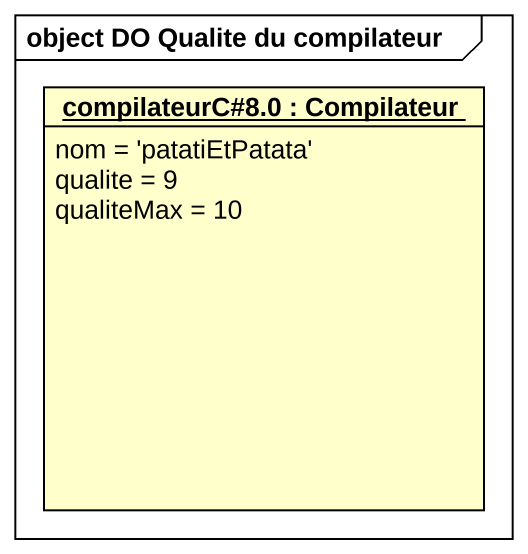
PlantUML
@startuml
mainframe object DO Qualite du compilateur
hide circle
hide empty members
object "compilateurC#8.0 : Compilateur" as compilateurC_8_0 {
  nom = 'patatiEtPatata'
  qualite = 9
  qualiteMax = 10
}
@enduml
